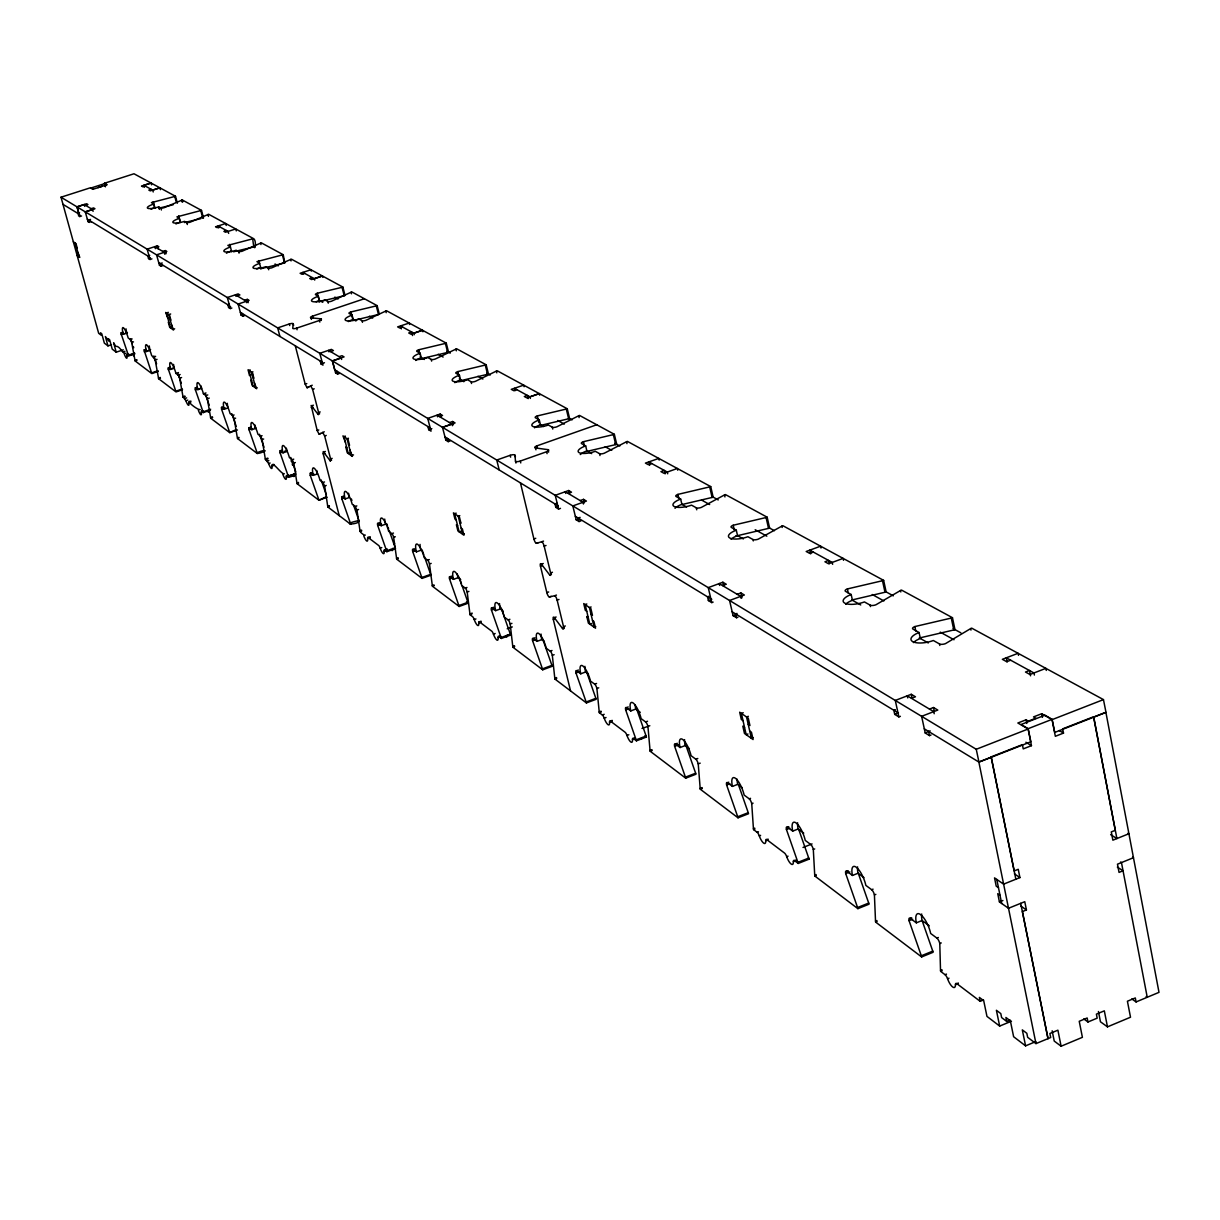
<?xml version="1.0" encoding="UTF-8"?>
<svg xmlns="http://www.w3.org/2000/svg" width="1220" height="1220" viewBox="0 0 1220 1220"><rect width="100%" height="100%" fill="white"/><g stroke="black" fill="none" stroke-linecap="round" stroke-linejoin="round"><path stroke-width="1.5" d="M279.929 336.461L277.672 327.89L289.308 323.986A3.065 0.808 -14.7 0 1 293.212 323.788L292.739 328.317A3.065 0.808 -14.7 0 0 296.658 328.134L319.457 320.463A3.065 0.808 -14.6 0 0 320.906 318.832L321.333 320.448M924.303 728.828L978.959 762.103L1030.854 741.775L1028.201 728.98L1017.861 723.002L1026.035 719.815L1028.338 721.142L1035.841 718.214L1033.538 716.903L1041.697 713.73L1052.143 719.632L1054.751 732.427L1105.991 712.358L1103.459 699.609L971.684 628.132A4.453 1.677 -11.2 0 0 970.662 628.59L945.469 643.641A4.468 1.677 -11.4 0 1 939.522 643.962L933.346 640.5A15.524 5.825 -11.5 0 1 912.712 641.629A15.524 5.825 -11.5 0 1 919.072 632.524L913.033 629.139A4.407 1.632 -11.6 0 1 914.847 626.562L951.28 618.067A4.407 1.632 -11.4 0 0 952.469 617.701L954.97 629.611A4.392 1.647 -11.4 0 1 953.796 629.977L919.224 638.029M952.469 617.701L901.504 590.068A4.285 1.555 -11.7 0 0 900.512 590.51L875.853 604.815A4.3 1.571 -11.9 0 1 870.18 605.15L864.431 601.933A14.93 5.414 -12 0 1 844.728 603.122A14.93 5.414 -12 0 1 851.179 594.506L845.552 591.364A4.239 1.525 -12 0 1 847.397 588.924L882.502 580.72A4.239 1.525 -11.8 0 0 883.646 580.369L886.132 591.898A4.239 1.54 -11.8 0 1 885.003 592.249L851.773 600.011M308.736 387.167L307.043 387.716L312.244 385.215M883.646 580.369L782.843 525.698A4.011 1.373 -12.4 0 0 781.898 526.11L758.199 539.179A4.011 1.373 -12.6 0 1 752.969 539.53L747.936 536.724A13.954 4.773 -12.7 0 1 729.743 537.989A13.954 4.773 -12.7 0 1 736.3 530.197L731.359 527.437A3.965 1.342 -12.7 0 1 733.22 525.24L766.084 517.524A3.965 1.342 -12.6 0 0 767.151 517.188L769.606 528.062A3.965 1.357 -12.5 0 1 768.539 528.382L735.706 536.098M767.151 517.188L725.412 494.558A3.873 1.281 -12.8 0 0 724.497 494.939L701.302 507.428A3.873 1.296 -12.9 0 1 696.269 507.794L691.557 505.156A13.496 4.468 -13 0 1 674.096 506.452A13.496 4.468 -13 0 1 680.668 499.071L676.048 496.479A3.828 1.266 -13 0 1 677.923 494.39L709.689 486.902A3.828 1.25 -12.9 0 0 710.726 486.597L713.151 497.135A3.828 1.266 -12.9 0 1 712.114 497.455L682.132 504.5M710.726 486.597L627.385 441.381A3.645 1.144 -13.3 0 0 626.516 441.747L604.205 453.261A3.645 1.144 -13.4 0 1 599.538 453.642L595.345 451.308A12.703 3.965 -13.5 0 1 579.103 452.65A12.703 3.965 -13.5 0 1 585.676 445.895L581.574 443.592A3.614 1.113 -13.5 0 1 583.434 441.686L613.355 434.61A3.614 1.113 -13.4 0 0 614.346 434.305L616.725 444.293A3.599 1.128 -13.4 0 1 615.734 444.599L585.844 451.659M614.346 434.305L579.53 415.425A3.538 1.067 -13.5 0 0 578.676 415.776L556.823 426.832A3.538 1.083 -13.6 0 1 552.324 427.213L548.39 425.017A12.322 3.736 -13.7 0 1 532.713 426.375A12.322 3.736 -13.7 0 1 539.27 419.924L535.412 417.758A3.507 1.052 -13.7 0 1 537.273 415.928L566.293 409.051A3.507 1.052 -13.6 0 0 567.254 408.761L569.587 418.49A3.492 1.067 -13.6 0 1 568.642 418.765L541.451 425.2M320.738 433.558L319.06 434.107L324.276 431.804M567.254 408.761L497.196 370.773A3.34 0.961 -13.9 0 0 496.372 371.094L475.342 381.372A3.355 0.961 -14 0 1 471.118 381.768L467.595 379.786A11.666 3.355 -14 0 1 452.91 381.158A11.666 3.355 -14 0 1 459.421 375.211L455.945 373.274A3.309 0.945 -14 0 1 457.805 371.597L485.27 365.054A3.309 0.945 -13.9 0 0 486.17 364.795L488.457 374.037A3.309 0.961 -13.9 0 1 487.558 374.311L460.108 380.823M486.17 364.795L456.692 348.798A3.248 0.915 -14 0 0 455.899 349.118L435.281 359.031A3.264 0.915 -14.1 0 1 431.194 359.412L427.854 357.551A11.346 3.172 -14.2 0 1 413.656 358.924A11.346 3.172 -14.2 0 1 420.122 353.22L416.843 351.39A3.218 0.9 -14.2 0 1 418.689 349.774L445.391 343.415A3.218 0.9 -14.1 0 0 446.276 343.156L448.533 352.153A3.218 0.9 -14.1 0 1 447.649 352.412L420.961 358.771M446.276 343.156L386.557 310.764A3.096 0.824 -14.3 0 0 385.794 311.054L365.909 320.326A3.096 0.824 -14.4 0 1 362.065 320.723L359.046 319.03A10.797 2.867 -14.4 0 1 345.672 320.418A10.797 2.867 -14.4 0 1 352.062 315.126L349.088 313.448A3.065 0.808 -14.4 0 1 350.902 311.954L376.279 305.9A3.065 0.808 -14.3 0 0 377.132 305.64L379.329 314.241A3.065 0.824 -14.3 0 1 378.474 314.486L354.928 320.113M377.132 305.64L351.848 291.931A3.004 0.778 -14.4 0 0 351.101 292.221L331.581 301.188A3.019 0.793 -14.5 0 1 327.86 301.569L324.993 299.967A10.522 2.73 -14.5 0 1 312.015 301.355A10.522 2.73 -14.5 0 1 318.359 296.262L315.538 294.676A2.989 0.778 -14.5 0 1 317.337 293.227L342.058 287.31A2.989 0.778 -14.4 0 0 342.881 287.081L345.046 295.469A2.989 0.778 -14.4 0 1 344.223 295.713L319.518 301.614A2.989 0.778 -14.5 0 0 319.045 301.798M342.881 287.081L291.382 259.143L271.587 267.912L268.644 268.339L265.685 266.768A10.05 2.486 -14.7 0 1 253.409 268.141A10.05 2.486 -14.7 0 1 259.646 263.383L256.962 261.629L283.223 254.706L284.839 262.895M283.223 254.706L261.293 242.826L241.865 251.335L238.861 251.716L236.177 250.252A9.806 2.364 -14.8 0 1 224.236 251.625A9.806 2.364 -14.8 0 1 230.412 247.035L227.881 245.357L252.738 238.83C257.618 237.488 254.69 259.402 252.738 238.83M253.516 238.601L208.635 214.262L189.847 222.314L186.995 222.696L184.54 221.354A9.394 2.165 -14.9 0 1 173.194 222.711A9.394 2.165 -14.9 0 1 179.249 218.395L180.285 222.177A9.394 2.181 -14.9 0 0 175.954 223.962M202.337 217.282L203.526 217.938L201.498 210.389L182.314 199.988L163.861 207.796L161.071 208.178L158.722 206.897A9.196 2.074 -15 0 1 147.666 208.254A9.196 2.074 -15 0 1 153.674 204.075L154.681 207.766A9.18 2.074 -15 0 0 151.051 209.2M1010.129 1020.057L1006.744 1021.46L1005.92 1017.48L1010.358 1020.835L1013.622 1036.726L1025.578 1045.86L1035.811 1041.59M1025.578 1045.86L1022.314 1029.878L1026.828 1033.294L1027.652 1037.305L1035.963 1043.603L1050.695 1037.518L1049.886 1033.508L1057.892 1030.183L1061.11 1046.226L1082.399 1037.32L1079.227 1021.293L1087.172 1017.983L1087.965 1021.994L1097.177 1018.151L1096.399 1014.14L1104.329 1010.846L1107.47 1026.859L1130.513 1017.221L1127.417 1001.223L1135.302 997.945L1136.079 1001.94L1159 992.348L1105.884 712.297L1093.715 717.07L1116.895 838.567L1110.657 834.632M983.549 999.958L980.194 1001.33L979.37 997.411L983.701 1000.674L986.965 1016.397L999.668 1026.081L1011.471 1021.201M921.695 913.994A15.616 5.261 67.3 0 0 922.091 920.505L932.766 951.127A4.422 1.479 67.2 0 1 933.087 952.286L921.634 956.938A4.422 1.464 67.2 0 0 921.313 955.779L909.053 920.658A4.422 1.479 67.4 0 1 910.242 918.324L916.327 922.838A15.616 5.246 67.3 0 1 920.627 914.619A15.616 5.246 67.3 0 1 930.677 933.483L936.884 938.088A4.499 1.51 67.2 0 1 939.781 943.533L940.513 970.327A4.483 1.51 67 0 0 940.666 971.364L945.043 974.704A4.483 1.51 67 0 1 947.559 978.775A9.013 3.019 67 0 0 952.576 986.919A9.013 3.019 67 0 0 955.443 984.753A4.514 1.525 66.9 0 1 956.876 983.671L958.34 983.076M955.443 984.753L958.356 983.564M940.513 970.327L941.962 969.732M940.666 971.364L942.114 970.769M945.043 974.704L946.491 974.109M947.559 978.775L949.007 978.181M1008.498 908.275L1024.769 901.702L1026.432 909.937L1022.375 911.584L1048.041 1038.632M936.884 938.088L938.332 937.494M939.781 943.533L941.245 942.938M921.313 955.779L932.766 951.127M916.327 922.838L922.091 920.505L929.274 925.827M1000.003 895.266L997.746 893.696L999.424 901.915L1002.901 900.512M921.634 956.938L875.67 922.122A4.316 1.403 67.5 0 1 875.518 921.115L876.921 920.551M875.67 922.122L877.073 921.557M910.242 918.324L911.676 917.745M909.053 920.658L912.636 919.224M1128.012 833.184L1128.896 833.733L1112.869 840.183L1111.283 831.918L1115.293 830.302L1093.577 716.765L1062.681 728.858L1063.505 733.098L1055.346 736.3L1052.036 719.358L1045.006 715.179L1021.14 724.482L1028.094 728.706L1031.449 745.664L1023.229 748.882L1022.39 744.642L991.128 756.888L1014.171 870.928L1018.243 869.296L1019.92 877.592L1003.602 884.149L994.529 877.881L996.206 886.132L998.463 887.702M875.518 921.115L874.42 894.931L875.838 894.367M868.701 903.074A4.27 1.388 67.7 0 1 869.006 904.203L857.889 908.656A4.27 1.373 67.7 0 0 857.568 907.528L868.701 903.074L858.331 873.398M857.568 907.528L845.704 873.566A4.27 1.388 67.8 0 1 846.771 871.248L852.46 875.457L858.056 873.245L864.034 877.653M852.46 875.457A15.052 4.91 67.8 0 1 856.303 867.268A15.052 4.91 67.8 0 1 865.864 885.4L871.675 889.715L873.078 889.151M857.889 908.656L814.869 876.052A4.178 1.327 68 0 1 814.716 875.076L816.088 874.542M814.869 876.052L816.241 875.518M846.771 871.248L848.174 870.683M845.704 873.566L849.882 871.919M803.019 847.473L812.062 843.92M738.527 784.902L748.241 812.688A3.98 1.22 68.5 0 1 748.531 813.74L738.024 817.812A3.98 1.205 68.5 0 0 737.719 816.76L726.617 784.994A3.98 1.22 68.7 0 1 727.471 782.706L732.442 786.397A14.015 4.316 68.6 0 1 735.477 778.314A14.015 4.316 68.6 0 1 744.154 795.089L749.232 798.841A4.026 1.25 68.5 0 1 751.733 803.675L753.426 828.654A4.011 1.235 68.4 0 0 753.579 829.6L757.147 832.314A4.026 1.235 68.4 0 1 759.282 835.883A8.067 2.486 68.3 0 0 763.567 843.066A8.067 2.486 68.3 0 0 765.718 840.778A4.041 1.25 68.3 0 1 766.8 839.635L784.521 853.054A4.087 1.281 68.2 0 1 786.702 856.699L788.059 856.165M814.716 875.076L813.313 849.486L814.701 848.937M786.702 856.699A8.204 2.562 68.2 0 0 791.094 864.004A8.204 2.562 68.2 0 0 793.351 861.732A4.117 1.281 68.1 0 1 794.479 860.603L795.837 860.069M793.351 861.732L796.05 860.679M808.738 858.087A4.117 1.311 68.1 0 1 809.043 859.17L798.215 863.44A4.133 1.296 68.1 0 0 797.91 862.342L808.738 858.087L798.703 829.356M766.8 839.635L768.142 839.116M765.718 840.778L767.716 840M797.91 862.342L786.427 829.478A4.117 1.296 68.3 0 1 787.388 827.16L792.71 831.11L798.154 828.99L803.736 833.123M753.426 828.654L754.738 828.136M753.579 829.6L754.905 829.097M757.147 832.314L758.474 831.796M1028.094 728.706L1052.036 719.358M93.284 189.13L90.737 187.666L61 197.213L976.244 749.278L1028.201 728.98M1052.143 719.632L1103.459 699.609M759.282 835.883L760.609 835.364M787.388 827.16L788.745 826.641M786.427 829.478L789.813 828.151M749.232 798.841L750.559 798.337M929.457 709.079L933.498 707.524L937.784 710.07L921.619 716.323L925.217 732.991L930.128 730.856M751.733 803.675L753.06 803.156M925.217 732.991L929.503 735.614L931.012 735.019M737.719 816.76L748.241 812.688M727.471 782.706L728.782 782.188M895.327 709.689L893.833 710.269L894.717 714.371L898.865 716.903L900.375 716.323M726.617 784.994L729.911 783.728M732.442 786.397L737.719 784.353L742.126 787.601M695.644 773.221A3.843 1.144 68.8 0 1 695.934 774.242L685.701 778.162A3.858 1.144 68.8 0 0 685.411 777.14L695.644 773.221L685.548 744.352M911.462 698.328L915.457 696.788L911.264 694.302L895.282 700.433L898.865 716.903M1010.663 660.203L1006.729 661.713L1002.367 659.318L1018.09 653.295L1018.517 655.353M738.024 817.812L700.326 789.248A3.889 1.159 68.7 0 1 700.173 788.318L702.11 787.571M700.326 789.248L702.262 788.501M894.717 714.371L898.454 712.922M747.982 733.982L746.183 734.669L741.394 713.395L743.209 712.709M685.411 777.14L674.63 746.32A3.858 1.144 69 0 1 675.392 744.047L680.074 747.524A13.572 4.056 68.9 0 1 682.773 739.518A13.572 4.056 68.9 0 1 691.084 755.698L695.842 759.236L697.794 758.489M753.152 737.627L751.352 738.313L746.564 716.994L748.363 716.308M700.173 788.318L698.236 763.888L700.188 763.14M685.701 778.162L650.214 751.276A3.767 1.098 69 0 1 650.046 750.361L651.938 749.644M650.214 751.276L652.105 750.559M675.392 744.047L677.313 743.315M674.63 746.32L678.472 744.856M680.074 747.524L685.213 745.557L689.361 748.622M636.321 708.027L646.127 736.057A3.736 1.083 69.1 0 1 646.417 737.048L636.428 740.83A3.736 1.083 69.1 0 0 636.138 739.838L625.677 709.918A3.736 1.083 69.3 0 1 626.363 707.661L630.77 710.94A13.145 3.828 69.2 0 1 633.18 703.01A13.145 3.828 69.2 0 1 641.14 718.641L645.639 721.966L647.53 721.249M642.01 728.447L649.818 725.747M586.988 672.967L595.863 698.328A3.614 1.022 69.4 0 1 596.138 699.304L586.423 702.933A3.614 1.006 69.4 0 0 586.149 701.973L575.992 672.967A3.614 1.022 69.5 0 1 576.602 670.741L580.735 673.806A12.734 3.599 69.5 0 1 582.87 665.983A12.734 3.599 69.5 0 1 590.48 681.05L594.704 684.176A3.66 1.037 69.4 0 1 596.9 688.507L599.218 711.87A3.66 1.037 69.3 0 0 599.371 712.755L602.345 714.996A3.645 1.037 69.3 0 1 604.205 718.199A7.32 2.074 69.3 0 0 607.911 724.588A7.32 2.074 69.3 0 0 609.558 722.255A3.675 1.037 69.3 0 1 610.381 721.081L625.082 732.229A3.706 1.067 69.2 0 1 626.973 735.477L628.834 734.76M626.973 735.477A7.427 2.135 69.2 0 0 630.77 741.973A7.427 2.135 69.2 0 0 632.478 739.655A3.721 1.067 69.1 0 1 633.332 738.481L635.208 737.78M632.478 739.655L634.964 738.71M636.138 739.838L646.127 736.057M599.218 711.87L601.048 711.168M599.371 712.755L601.216 712.068M602.345 714.996L604.19 714.31M626.363 707.661L628.239 706.959M604.205 718.199L606.035 717.497M625.677 709.918L628.803 708.744M630.77 710.94L635.772 709.049L640.241 712.343M610.381 721.081L612.226 720.395M609.558 722.255L612.013 721.325M586.149 701.973L595.863 698.328M260.5 268.796L284.55 262.971L282.43 254.934M575.992 672.967L579.653 671.61M737.033 613.431L735.66 613.95L736.529 617.732L737.917 617.228M737.185 594.308L740.86 592.935L744.337 595.009L729.56 600.484L733.067 615.627L736.529 614.331M580.735 673.806L585.615 671.991L588.406 674.05M594.704 684.176L596.549 683.49M596.9 688.507L598.745 687.821M708.881 596.305L707.524 596.809L708.378 600.545L711.794 599.279M708.378 600.545L711.748 602.604L713.12 602.101M551.913 665.357A3.507 0.961 69.6 0 1 552.187 666.303L542.717 669.811A3.507 0.961 69.6 0 0 542.442 668.865L551.913 665.357L543.296 640.683M586.423 702.933L554.963 679.082A3.553 0.976 69.6 0 1 554.795 678.228L556.579 677.558M576.602 670.741L578.417 670.054M554.963 679.082L556.747 678.427M542.442 668.865L532.576 640.653A3.507 0.961 69.8 0 1 533.094 638.457L537.013 641.354L541.771 639.6L544.41 641.552M591.471 623.542L589.809 624.167L585.158 604.586L586.82 603.976M595.756 626.577L594.094 627.187L589.428 607.575L591.105 606.95M722.606 585.6L726.266 584.258L722.865 582.23L708.256 587.628L711.748 602.604M813.359 552.096L809.745 553.422L806.206 551.486L820.602 546.179L821.014 548.039M537.013 641.354A12.368 3.401 69.7 0 1 538.92 633.607A12.368 3.401 69.7 0 1 546.225 648.201L550.22 651.16L552.019 650.489M554.795 678.228L552.324 655.353L554.124 654.683M558.973 599.462L557.143 600.133A3.629 1.022 69.9 0 0 554.627 595.741L549.336 596.992A3.614 1.022 69.9 0 1 546.85 592.63L540.46 566.141A3.614 1.022 70 0 1 541.436 564.189L543.266 563.518M507.2 628.788L512.293 626.928M462.075 585.646L467.9 602.299A3.325 0.869 70.1 0 1 468.16 603.198L459.147 606.477A3.325 0.854 70.1 0 0 458.872 605.577L449.539 578.905A3.325 0.854 70.2 0 1 449.951 576.755L453.459 579.347A11.681 3.05 70.1 0 1 454.923 571.784A11.681 3.05 70.1 0 1 461.694 585.463L465.247 588.101A3.355 0.884 70.1 0 1 467.199 592.035L469.929 613.95A3.355 0.869 70 0 0 470.096 614.773L472.597 616.679A3.355 0.869 70 0 1 474.229 619.546A6.71 1.754 70 0 0 477.493 625.311A6.71 1.754 70 0 0 478.743 622.978A3.37 0.884 69.9 0 1 479.384 621.819L491.782 631.213A3.401 0.9 69.9 0 1 493.444 634.125L495.167 633.5M493.444 634.125A6.801 1.799 69.9 0 0 496.769 639.981A6.801 1.799 69.9 0 0 498.08 637.648A3.416 0.9 69.9 0 1 498.736 636.489L500.459 635.849M498.08 637.648L500.962 636.596M570.533 690.901L553.331 619.531A3.599 1.006 69.8 0 1 554.322 617.671L556.137 617M510.326 634.141A3.416 0.915 69.9 0 1 510.6 635.071L501.344 638.457A3.416 0.915 69.9 0 0 501.069 637.541L510.326 634.141L501.328 608.429M553.331 619.531L555.146 618.86M554.322 617.671L562.511 628.513A3.614 1.022 69.8 0 0 563.518 626.638L565.348 625.967M533.094 638.457L534.879 637.801M542.717 669.811L512.934 647.24A3.446 0.93 69.8 0 1 512.766 646.402L514.52 645.761M562.511 628.513L564.341 627.827M512.934 647.24L514.688 646.6M532.576 640.653L536.129 639.341M501.069 637.541L491.462 610.091L494.939 608.826M491.462 610.091A3.416 0.915 70 0 1 491.934 607.911L495.64 610.656L500.291 608.963L503.204 611.113M546.85 592.63L548.68 591.974M474.229 619.546L475.937 618.937M479.384 621.819L481.092 621.193M549.336 596.992L551.165 596.321M478.743 622.978L481.031 622.154M554.627 595.741L556.457 595.07M495.64 610.656A12.032 3.233 69.9 0 1 497.333 603A12.032 3.233 69.9 0 1 504.378 617.137L508.145 619.928L509.899 619.287M512.766 646.402L510.173 624L511.927 623.359M542.29 565.47L540.46 566.141M458.872 605.577L467.9 602.299M541.436 564.189L549.61 574.879A3.629 1.037 70 0 0 550.601 572.927L552.446 572.256M549.61 574.879L551.455 574.208M469.929 613.95L472.201 613.126M470.096 614.773L471.789 614.163M491.934 607.911L493.673 607.27M449.951 576.755L451.644 576.13M449.539 578.905L452.925 577.67M459.147 606.477L432.475 586.271A3.264 0.824 70.2 0 1 432.307 585.463L433.969 584.868M432.475 586.271L434.137 585.676M520.452 482.906L533.903 538.966A3.629 1.022 70.2 0 0 536.404 543.312L541.649 541.771A3.645 1.037 70.1 0 1 544.166 546.148L546.026 545.477M453.459 579.347L457.988 577.716L460.733 579.744M465.247 588.101L466.97 587.491M467.199 592.035L468.907 591.41M424.392 556.472L430.645 574.346A3.233 0.824 70.2 0 1 430.904 575.215L422.074 578.387A3.233 0.824 70.2 0 0 421.815 577.517L412.711 551.501A3.233 0.824 70.3 0 1 413.077 549.381L416.401 551.852A11.392 2.897 70.3 0 1 417.697 544.379A11.392 2.897 70.3 0 1 424.224 557.662L427.61 560.163L429.272 559.568M432.307 585.463L429.486 563.976L431.163 563.381M580.125 517.387L578.204 518.073L579.058 521.55L580.964 520.864M580.156 500.581L583.541 499.361L586.408 501.069L572.82 505.934L576.191 519.812L578.737 518.896M421.815 577.517L430.645 574.346M533.903 538.966L535.748 538.31M536.404 543.312L538.249 542.641M541.649 541.771L543.51 541.116M395.219 547.765A3.157 0.778 70.4 0 1 395.478 548.619L386.847 551.699A3.157 0.778 70.4 0 0 386.587 550.845L395.219 547.765L389.119 530.334M568.124 493.399L571.494 492.194L568.688 490.516L555.237 495.32L558.592 509.06L560.483 508.374M460.672 531.264L459.116 531.813L454.633 513.696L456.173 513.147M651.693 463.524L648.369 464.713L645.441 463.097L658.785 458.415L659.181 460.123M413.077 549.381L414.739 548.786M412.711 551.501L415.471 550.525M464.271 533.811L462.731 534.36L458.232 516.197L459.787 515.648M422.074 578.387L396.729 559.187A3.187 0.793 70.3 0 1 396.576 558.394L398.193 557.814M416.401 551.852L420.839 550.266A11.377 2.913 70.3 0 1 420.061 544.394M396.729 559.187L398.361 558.607M556.869 503.25L554.978 503.936L555.817 507.352L558.592 509.06M555.817 507.352L558.333 506.452M361.562 530.12C357.079 530.441 364.368 535.915 365.329 535.122M363.728 535.702A6.207 1.51 70.5 0 0 366.625 540.933A6.207 1.51 70.5 0 0 367.601 538.63L367.708 537.425L370.209 536.724M367.601 538.63L370.255 537.684M386.587 550.845L377.712 525.469A3.157 0.778 70.5 0 1 378.032 523.38L381.189 525.728A11.102 2.76 70.5 0 1 382.333 518.347A11.102 2.76 70.5 0 1 388.631 531.249L391.849 533.628L393.48 533.048M396.576 558.394L393.663 537.334L395.295 536.754M368.089 537.471L378.688 545.508A3.126 0.762 70.4 0 1 380.152 548.161L381.768 547.582M393.633 543.784L394.578 543.449M380.152 548.161A6.283 1.54 70.4 0 0 383.111 553.468A6.283 1.54 70.4 0 0 384.117 551.165A3.141 0.778 70.4 0 1 384.62 550.006L387.319 549.046M384.117 551.165L386.267 550.388M499.209 469.974L496.738 460.047L510.189 455.304A3.599 1.113 -13.9 0 1 514.962 455.197L515.48 461.16A3.614 1.128 -13.8 0 0 520.284 461.053L546.621 451.751A3.599 1.113 -13.7 0 0 548.009 449.661L535.488 447.953L535.946 449.814M358.954 520.574C360.449 524.829 337.086 525.301 358.939 520.528L353.525 505.095M378.032 523.38L379.649 522.8M360.129 531.447L361.73 530.883M377.712 525.469L381.494 524.127M381.189 525.728L385.52 524.188A11.102 2.76 70.5 0 1 384.727 519.095M350.506 523.517L341.859 498.797L341.707 496.784L343.72 496.174M341.859 498.797L344.498 497.882M342.134 496.738L345.123 498.965L349.362 497.47A10.812 2.623 70.6 0 1 348.584 493.231M350.75 524.341L327.875 507.001L329.263 505.69M327.875 507.001L329.43 506.452M345.123 498.965A10.812 2.608 70.6 0 1 346.099 491.675A10.812 2.608 70.6 0 1 352.183 504.195L355.233 506.452L356.835 505.888M535.488 447.953A3.584 1.113 -13.7 0 1 536.891 445.879L596.748 424.758M359.976 530.669L356.972 510.051L358.573 509.487M316.788 470.539A10.553 2.501 70.7 0 0 317.474 473.924L313.327 475.358A10.553 2.486 70.7 0 1 314.18 468.175A10.553 2.486 70.7 0 1 320.052 480.36L322.964 482.51L324.52 481.961M449.509 422.593L452.635 421.495L455.045 422.928L442.479 427.305L445.834 440.176L448.182 439.353M445.834 440.176L448.228 441.64L449.997 441.015M327.707 506.239L324.657 486.002L326.213 485.453M327.158 497.226L318.923 500.23L326.426 496.692M339.221 515.602L323.208 453.779L324.794 453.23M439.413 416.554L442.524 415.471L440.161 414.068L427.717 418.399L431.041 431.148L428.708 429.714L427.9 426.558M516.838 389.637L513.757 390.705L511.287 389.348L523.7 385.154L524.097 386.725M267.79 458.125L265.304 458.995L268.629 463.524A5.78 1.296 70.8 0 0 271.236 468.327A5.78 1.296 70.8 0 0 271.984 466.055C271.77 459.543 281.591 474.9 284.351 473.772M323.208 453.779L323.254 451.583L330.376 461.053L330.574 458.903L332.16 458.354M349.728 452.986L348.279 453.489L343.964 436.623L345.397 436.12M282.842 474.305A5.841 1.327 70.8 0 0 285.48 479.17A5.841 1.327 70.8 0 0 286.258 476.898L286.364 475.693L288.667 475.053M330.01 460.687L331.596 460.138M286.258 476.898L288.774 476.013M289.781 475.663L291.29 475.144M293.318 474.443L294.294 473.924M295.637 474.748C285.327 479.628 286.395 475.602 295.896 473.787M353.525 454.907L351.36 455.655L347.029 438.758L348.478 438.254M428.708 429.714L431.819 428.632M318.725 499.514L310.231 475.281L310.109 473.223L312.015 472.704M539.682 395.204L539.301 393.603L526.826 397.888L524.325 396.515L527.421 395.433L528.199 398.62M442.601 427.381L452.025 424.087L452.437 425.688M515.069 390.72L514.489 388.356L529.999 396.851L539.301 393.603M310.231 475.281L313.845 474.031M318.923 500.23L297.1 483.684L298.458 482.403M297.1 483.684L298.625 483.15M265.258 450.836C257.298 455.121 252.327 453.337 264.038 450.393M288.332 476.425L280.02 452.605L279.929 450.82L281.789 450.302M330.574 458.903L324.657 435.982L326.243 435.433M280.082 452.849L282.598 451.979M284.626 451.278L286.136 450.744M280.28 450.836L283.01 452.849L287.066 451.446A10.309 2.379 70.8 0 1 286.364 448.137M265.472 459.711L267.958 458.857M267.332 461.129L268.827 460.611M268.629 463.524L270.123 463.005M272.35 464.927L273.844 464.408M271.984 466.055L273.981 465.369M283.01 452.849A10.309 2.379 70.8 0 1 283.726 445.757A10.309 2.379 70.8 0 1 289.414 457.622L292.19 459.666L293.715 459.147M291.062 460.779L291.702 461.831M323.773 451.995L325.359 451.446M296.933 482.937L293.822 463.082L295.362 462.548M257.344 453.565L237.504 438.514L238.8 437.294M237.504 438.514L238.952 438.011M319.06 434.107L317.231 430.675L311.13 405.452L318.329 414.663L318.588 412.482L320.189 411.933M318.023 414.342L319.625 413.793M255.102 425.109A10.065 2.272 71 0 0 255.788 428.357L251.823 429.714A10.065 2.257 70.9 0 1 252.418 422.715A10.065 2.257 70.9 0 1 257.938 434.244L260.577 436.211L262.071 435.692M265.319 459.025L262.147 439.52L263.657 439.002M317.185 430.507L318.771 429.958M227.286 403.301A9.836 2.165 71 0 0 228.125 407.922L224.236 409.249A9.836 2.165 71 0 1 224.739 402.325A9.836 2.165 71 0 1 230.077 413.58L232.608 415.456L234.072 414.952M318.588 412.482L312.61 389.363L314.211 388.814M237.336 437.797L234.133 418.689L235.612 418.185M237.473 429.974L229.726 432.627L236.268 429.531M311.801 405.757L313.403 405.208M257.115 452.788L249.002 429.547L248.91 427.793L250.71 427.274M311.252 407.602L312.838 407.068M249.063 429.775L252.021 428.754M254.492 427.915L255.483 427.579M229.726 432.627L210.725 418.231L207.339 398.742L209.26 398.101M339.099 356.682L342.012 355.691L344.055 356.911L332.374 360.891L334.692 369.797L430.126 427.9M255.102 385.52L253.089 386.206L248.926 370.438L250.268 369.98M320.219 360.983L320.982 363.926L324.459 362.736M422.44 330.223L410.896 334.158L408.746 332.984L411.643 332.008L412.543 335.546M341.63 359.458L341.249 357.963L332.465 360.952L335.576 372.832L337.604 374.067L339.251 373.503M401.365 328.897L400.617 325.969L413.885 333.228L422.547 330.284L422.928 331.764M257.1 387.625L255.742 388.097L251.579 372.283L252.936 371.825M191.022 401.228C184.51 400.175 198.281 410.621 200.217 409.524M198.326 410.164A5.459 1.159 71.1 0 0 200.72 414.663A5.459 1.159 71.1 0 0 201.315 412.436L201.331 411.323L203.038 410.835M201.315 412.436L210.663 409.249M201.62 411.323L203.282 412.589L210.404 410.164M229.543 432.002L221.552 409.142L221.445 407.404L223.214 406.9M221.613 409.371L225.487 408.044M335.576 372.832L337.208 372.268M307.043 387.716L305.183 384.132L306.769 383.598M210.572 417.53L212.478 416.874M210.725 418.231L212.646 417.575M173.56 364.414A9.409 1.982 71.2 0 0 174.353 368.196L170.617 369.446L168.009 368.242L175.802 391.193L182.314 388.997M149.267 345.931A9.226 1.906 71.3 0 0 150.121 350.292L146.461 351.528A9.226 1.891 71.3 0 1 146.69 344.863A9.226 1.891 71.3 0 1 151.585 355.325L155.138 359.748L158.615 378.703L176.016 391.925L182.527 389.729M203.282 412.589L195.246 389.378L195.169 387.899L197.365 387.243M195.352 389.836L199.15 388.539M195.459 387.884L197.838 389.653L201.651 388.356A9.623 2.074 71.1 0 1 201.102 385.993M189.024 401.807L188.856 402.981A5.398 1.144 71.1 0 1 188.292 405.192A5.398 1.144 71.1 0 1 185.928 400.755L183.03 396.912L184.83 395.997M183.122 397.308L184.998 396.683M253.013 377.712L253.897 378.337L252.464 372.908L248.041 369.828L249.475 375.241L252.708 374.143M184.754 398.543L186.629 397.903M197.838 389.653A9.638 2.074 71.1 0 1 198.25 382.821A9.638 2.074 71.1 0 1 203.435 393.801L205.982 392.932M185.928 400.755L187.804 400.114M330.498 351.558L333.395 350.567L331.398 349.377L319.792 353.312L322.98 365.131L320.982 363.926M402.615 327.051L399.748 328.027L397.644 326.884L409.203 323.041L409.569 324.505M203.435 393.801L205.844 395.6L207.766 394.945M188.856 402.981L190.732 402.341M201.498 210.389L176.946 216.855L179.249 218.395M311.42 319.411L310.993 317.81A3.05 0.808 -14.6 0 1 312.442 316.193L364.368 298.732M146.461 351.528L144.021 349.926L151.6 372.878L157.99 370.727M168.345 367.769L170.205 367.144M136.93 360.342L135.13 360.937L151.814 373.594L158.203 371.444M168.268 369.675L170.129 369.05M171.517 368.577L173.85 367.799M158.478 378.078L160.308 377.453M158.63 378.749L160.476 378.139M170.617 369.446A9.409 1.967 71.2 0 1 170.922 362.721A9.409 1.967 71.2 0 1 175.954 373.411L178.455 372.573M175.954 373.411L178.257 375.119L180.133 374.494M182.969 396.622L179.706 378.2L181.582 377.56M177.373 203.206L175.497 196.283L151.463 202.596L153.674 204.075M123.296 349.82L116.205 352.183L113.612 342.774L115.641 346.175C120.551 345.931 122.335 354.578 126.056 353.358M244.579 300.257L247.294 299.358L249.063 300.394L238.129 304.054L241.102 315.126L243.146 314.44M124.272 353.952A5.124 1.022 71.3 0 0 126.453 358.116A5.124 1.022 71.3 0 0 126.895 355.95L126.91 354.837L128.908 354.273M241.102 315.126L242.856 316.193L244.396 315.675M126.011 328.836A9.043 1.83 71.3 0 0 126.865 333.121L123.281 334.31L120.887 333.09L128.375 355.279L134.642 353.19M144.28 349.911L146.11 349.286M126.895 355.95L131.363 354.456M132.263 354.151L134.002 353.266M127.124 354.867L128.588 355.981L134.856 353.892M144.219 351.802L147.406 350.719M148.321 350.414L150.609 349.652M135.115 360.861L136.777 359.671M153.857 357.018L155.626 356.347M155.199 359.961L157.044 359.351M170.663 313.982L168.756 314.608L172.767 329.446L174.658 328.805M121.176 332.77L122.976 332.16M237.168 295.835L239.882 294.935L238.144 293.913L227.301 297.512L230.336 308.553L231.861 308.035M304.634 273.371L301.95 274.271L300.135 273.28L310.947 269.757L311.313 271.13M121.146 334.631L123.83 333.731M125.172 333.289L127.414 332.541M229.406 304.253L227.881 304.756L228.613 307.501L230.336 308.553M312.427 277.642L309.727 278.541L311.558 279.548L322.37 275.949M85.507 205.311L87.901 204.548L86.574 203.755L76.982 206.836L79.01 214.11L62.982 204.35L98.668 333.304L101.107 335.164L100.467 332.831L101.794 333.838L104.371 343.156L107.97 345.885L111.477 344.726M123.281 334.31A9.043 1.815 71.3 0 1 123.433 327.753A9.043 1.815 71.3 0 1 128.191 337.971L130.311 339.541L132.126 338.931M228.613 307.501L230.641 306.815M303.277 273.798L302.911 272.426L314.363 278.709L322.461 275.994L322.827 277.382M172.34 327.173L170.434 327.799L166.439 312.991L168.345 312.366M134.978 360.281L131.684 342.469L133.483 341.875M123.235 351.924L124.958 351.284M238.647 303.871L238.312 304.741M156.282 247.553L158.829 246.73L157.319 245.83L147.132 249.154L150.029 259.494L151.936 258.869M219.661 226.828L217.145 227.652L215.559 226.783L225.715 223.519L226.234 225.456M149.74 255.392L147.833 256.017L148.535 258.579L150.029 259.494M162.733 251.412L165.295 250.573L166.82 251.488L156.556 254.843L159.469 265.258L161.009 266.204L162.931 265.563M226.447 230.534L223.916 231.373L225.517 232.242L235.75 228.963L236.268 230.9M148.535 258.579L150.441 257.954M162.214 262.971L160.293 263.596L161.009 266.204M159.469 265.258L161.879 264.481M91.18 208.696L93.589 207.918L94.931 208.727L85.263 211.838L88.053 221.643L89.868 221.049M88.053 221.643L91.21 221.872M151.005 183L141.505 186.065L142.892 186.828L145.272 186.065M93.086 211.365L92.583 209.535L84.241 204.563L77.043 206.881L79.757 216.565L81.557 215.986M144.448 187.148L143.945 185.333L151.082 183.046L151.57 184.845M151.234 189.329L148.84 190.091L150.258 190.869L159.82 187.788M79.559 212.768L77.76 213.347L79.757 216.565M85.324 211.883L92.583 209.535M143.945 185.333L152.713 190.137L159.896 187.819L160.399 189.649M78.431 215.757L80.23 215.177M90.524 219.432L88.709 220.012L89.395 222.452M104.462 183.259L107.04 184.723L92.842 189.313L90.829 188.063L104.569 183.641L105.438 186.812L104.462 183.259L134.002 173.774L175.497 196.283M158.829 208.193L173.179 204.746M184.449 222.558L200.964 218.594M233.584 251.777L254.827 246.684M310.642 385.764L312.61 389.363M322.675 432.368L324.657 435.982M310.993 317.81L320.906 318.832M221.613 407.327L224.236 409.249M249.078 427.717L251.823 429.714M160.903 208.117L161.406 209.977M186.812 222.619L187.331 224.526M238.662 251.655L239.059 253.135M446.932 351.284L450.256 353.114M486.902 373.183L490.242 375.013M568.825 418.063L572.119 419.863M614.88 443.302L619.821 446.001M711.687 496.326L718.245 499.925M768.585 527.497L774.41 530.7M885.003 591.288L893.33 595.848M953.216 628.651L960.872 632.845M275.003 264.008L278.328 265.838M334.829 297.116L338.123 298.93M369.385 316.239L372.679 318.054M438.163 354.288L443.134 357.048M477.904 376.294L482.876 379.039M557.754 420.473L564.296 424.103M605.196 446.733L611.754 450.348M701.5 500.017L709.659 504.546M755.195 529.739L766.831 536.175M872.285 594.521L883.875 600.942M940.269 632.158L954.025 639.753M318.359 296.262L319.457 300.455L322.766 302.331M352.062 315.126L353.175 319.426L355.965 320.997M420.122 353.22L421.266 357.735L424.362 359.473M459.421 375.211L460.58 379.847L463.844 381.692M539.27 419.924L540.46 424.789L543.495 426.497M585.676 445.895L586.881 450.897L591.715 453.626M680.668 499.071L681.904 504.348L686.57 506.986M736.3 530.197L737.536 535.656L743.361 538.92M851.179 594.506L852.444 600.286L860.725 604.952M919.072 632.524L920.353 638.502L928.283 642.955M102.327 186.233L97.996 187.621M1059.28 730.566L1063.505 733.098M341.249 357.963L328.592 350.414L328.988 351.894M452.025 424.087L437.172 415.227L437.568 416.813M87.306 219.158L149.252 256.871M158.691 262.62L229.512 305.747M240.355 312.35L322.111 362.142M444.904 436.897L557.754 505.629M575.352 516.334L710.863 598.852M732.183 611.83L897.966 712.785M576.191 519.812L579.058 521.55M733.067 615.627L736.529 617.732M1025.883 742.248L1031.449 745.664M104.569 183.641L106.597 184.906M1132.556 857.157L1133.441 857.721L1117.474 864.187L1119.045 872.407L1123.04 870.775L1117.337 867.1M1120.585 862.006L1121.47 862.57L1147.242 997.289L1146.114 996.511M1014.43 873.855L1019.92 877.592M73.352 241.819L75.975 243.634L77.287 248.362L76.631 247.904M1020.957 906.124L1026.432 909.937M77.821 252.235L79.788 257.42L77.15 255.575M167.811 318.084L165.676 312.457L169.534 315.141L170.907 320.235L170.129 319.701M249.475 375.241L250.359 375.851M345.443 442.403L342.942 435.906L348.066 439.474L349.545 445.285L348.523 444.568M456.173 519.918L454.968 519.079L453.428 512.857L459.437 517.036L460.977 523.273L459.772 522.434M586.744 611.312L585.325 610.32L583.739 603.595L590.861 608.567L592.462 615.307L591.029 614.3M743.041 720.7L741.318 719.495L739.686 712.205L748.287 718.199L749.934 725.519L748.211 724.314M999.424 901.915L1008.513 908.29M1131.824 998.951L1136.079 1001.94M169.077 322.736L168.299 322.187L169.672 327.265L173.53 329.995L171.395 324.367M251.655 380.808L250.771 380.183L252.204 385.581L256.642 388.722L254.324 382.683M346.8 447.709L345.779 446.993L347.258 452.757L352.397 456.387L349.881 449.875M457.591 525.606L456.387 524.768L457.927 530.959L463.935 535.214L462.395 528.992L461.19 528.138M588.208 617.457L586.789 616.466L588.391 623.161L595.528 628.193L593.926 621.483L592.493 620.477M744.551 727.379L742.827 726.174L744.474 733.464L753.075 739.549L751.444 732.229L749.705 731.024M1107.47 1026.859L1100.455 1021.78L1098.442 1011.517M1083.802 1018.944L1087.965 1021.994M310.475 473.238L313.327 475.358M1061.11 1046.226L1054.232 1041.072L1052.159 1030.778M466.467 601.917L468.16 603.198M644.846 735.874L646.417 737.048M807.869 858.285L809.043 859.17M286.639 475.754L288.56 477.218M384.62 550.006L386.847 551.699M498.736 636.489L501.344 638.457M633.332 738.481L636.428 740.83M794.479 860.603L798.215 863.44M956.876 983.671L980.194 1001.33M1006.744 1021.46L1001.62 1017.571L1000.796 1013.606L996.404 1010.282L999.668 1026.081M116.205 352.183L112.24 349.149L109.648 339.785L108.29 338.748L108.946 341.097L105.377 336.552L107.97 345.885M355.233 506.452L356.972 510.051M322.964 482.51L324.657 486.002M292.19 459.666L293.822 463.082M260.577 436.211L262.147 439.52M232.608 415.456L234.133 418.689M205.844 395.6L207.339 398.742M178.257 375.119L179.706 378.2M130.311 339.541L131.684 342.469M231.831 413.748L236.253 426.39M205.356 394.136L209.215 405.132M178.059 373.899L181.353 383.309M153.827 355.935L156.587 363.834M130.571 338.702L132.385 343.857M133.285 346.434L133.727 347.731M459.162 577.304L461.495 583.968M422.12 549.976L423.813 554.856M386.908 523.99L387.457 525.576M388.006 527.162L388.57 528.748M351.375 498.919L351.909 500.474M321.135 479.933L326.411 495.015M290.741 457.408L295.896 472.14M259.479 434.244L264.008 447.176M61 197.213L63.013 204.365M84.241 204.563L84.744 206.378M75.32 243.177L79.132 256.962M157.319 245.83L158.158 248.91M155.367 248.636L154.849 246.699L164.334 252.372L164.868 254.309M158.722 206.897L159.393 209.382M152.713 190.137L153.217 191.967M153.232 201.681L154.986 208.147M165.295 250.573L166.133 253.684M182.314 199.988L182.817 201.849M181.643 200.233L182.146 202.078M174.765 196.496L176.366 202.398M178.73 215.91L180.514 222.498M207.964 214.506L208.467 216.413M200.766 210.602L202.794 218.151M247.294 299.358L248.194 302.667M228.658 233.401L228.14 231.464L218.166 225.99L218.685 227.927M246.699 302.697L246.333 301.31L235.521 294.859L235.887 296.231M229.726 244.351L231.693 251.716M242.109 313.418L242.856 316.193M260.592 243.085L260.988 244.564M258.838 260.592L260.973 268.629M296.658 328.134L297.085 329.751M293.212 323.788L293.639 325.404M289.308 323.986L289.735 325.587M268.293 268.232L268.705 269.757M319.457 320.463L319.884 322.065M312.442 316.193L312.869 317.795M290.665 259.418L291.062 260.927M292.221 463.829L292.617 465.323M327.86 301.569L328.271 303.17M314.363 278.709L314.714 280.082M317.337 293.227L319.518 301.614M336.827 371.094L337.604 374.067M362.065 320.723L362.477 322.354M351.101 292.221L351.497 293.806M350.902 311.954L351.741 315.172M352.016 316.254L352.976 320.006M342.058 287.31L344.223 295.713M295.286 345.794L305.183 384.132M376.279 305.9L378.474 314.486M385.794 311.054L386.206 312.686M431.194 359.412L431.621 361.12M447.42 438.438L448.228 441.64M440.161 414.068L440.969 417.24M418.689 349.774L419.832 354.273M420.259 355.965L420.824 358.207M413.885 333.228L414.266 334.707M445.391 343.415L447.649 352.412M452.635 421.495L453.443 424.682M471.118 381.768L471.56 383.522M455.899 349.118L456.326 350.826M457.805 371.597L458.964 376.217M459.391 377.941L459.97 380.243M514.962 455.197L515.419 457.058M515.48 461.16L515.938 463.036M510.189 455.304L510.646 457.164M485.27 365.054L487.558 374.311M520.284 461.053L520.757 462.929M496.372 371.094L496.814 372.847M548.009 449.661L548.619 452.147M546.621 451.751L547.078 453.626M537.273 415.928L538.31 420.183M538.615 421.388L538.904 422.608M529.999 396.851L530.38 398.437M536.891 445.879L537.349 447.74M583.541 499.361L584.38 502.823M583.434 504.012L583.023 502.289L565.333 491.721L565.745 493.444M568.688 490.516L569.511 493.947M552.324 427.213L552.767 429.059M578.676 415.776L579.119 417.621M583.434 441.686L584.487 446.047M566.293 409.051L568.642 418.765M544.166 546.148L550.601 572.927M557.143 600.133L563.518 626.638M599.538 453.642L599.981 455.548M626.516 441.747L626.973 443.638M613.355 434.61L615.734 444.599M649.65 465.384L648.842 461.968L667.294 472.064L667.691 473.802M677.725 470.203L677.329 468.465L663.924 473.268L660.95 471.621L664.29 470.432L665.098 473.878M677.923 494.39L678.838 498.339M722.865 582.23L723.612 585.447M719.663 585.463L719.221 583.587L740.647 596.366L741.089 598.273M696.269 507.794L696.742 509.808M740.86 592.935L741.973 597.8M709.689 486.902L712.114 497.455M752.969 539.53L753.274 540.917M733.22 525.24L734.318 529.999M724.497 494.939L724.954 496.936M766.084 517.524L768.539 528.382M781.898 526.11L782.218 527.482M810.644 553.895L809.821 550.159L832.223 562.435L832.635 564.326M829.295 563.67L828.578 560.438L824.949 561.779L828.563 563.777L843.111 558.394L843.523 560.285M847.397 588.924L848.342 593.255M870.18 605.15L870.485 606.599M900.512 590.51L900.833 591.959M928.603 731.436L929.503 735.614M911.264 694.302L912.026 697.825M882.502 580.72L885.003 592.249M907.726 697.901L907.284 695.827L933.757 711.641L934.2 713.73M933.498 707.524L934.261 711.077M914.847 626.562L915.808 631.03M939.522 643.962L939.842 645.471M951.28 618.067L953.796 629.977M976.244 749.278L978.959 762.103M970.662 628.59L970.983 630.099M1007.156 661.926L1006.317 657.824L1033.95 672.967L1034.377 675.041M1041.697 713.73L1042.444 717.36M1030.564 675.819L1029.466 670.497L1025.502 672.037L1029.97 674.492L1045.876 668.362L1046.287 670.436M1026.035 719.815L1026.798 723.46M1035.963 1043.603L978.852 762.027L991.25 757.178L1015.848 879.223M996.786 879.452L1001.696 903.501M1020.698 903.334L1047.98 1038.601M650.046 750.361L647.927 726.464A3.782 1.113 69.2 0 0 645.639 721.966M226.417 253.211A9.806 2.379 -14.8 0 1 231.464 250.969M256.81 269.01A10.034 2.486 -14.7 0 1 260.714 267.409M316.148 301.782A10.507 2.73 -14.5 0 1 319.457 300.455M348.34 321.577A10.782 2.882 -14.4 0 1 353.175 319.426M415.639 360.449A11.346 3.187 -14.2 0 1 421.266 357.735M454.831 382.668A11.666 3.37 -14 0 1 460.58 379.847M534.497 427.808A12.322 3.751 -13.7 0 1 540.46 424.789M913.46 642.604A15.509 5.841 -11.5 0 1 920.353 638.502M845.704 604.205A14.93 5.444 -12 0 1 852.444 600.286M731.07 539.225A13.954 4.788 -12.7 0 1 737.536 535.656M675.011 508.313A13.481 4.483 -13 0 1 681.904 504.348M580.247 454.557A12.703 3.98 -13.5 0 1 586.881 450.897M134.048 353.556A5.124 1.037 71.3 0 1 133.376 355.523M208.986 410.454A5.459 1.174 71.1 0 1 207.903 411.689M294.325 474.092A5.841 1.342 70.8 0 1 293.395 476.242M392.764 548.436A6.283 1.555 70.4 0 1 391.01 549.671M391.849 533.628A3.187 0.793 70.4 0 1 393.663 537.334M427.61 560.163A3.264 0.839 70.3 0 1 429.486 563.976M507.367 634.979A6.801 1.815 69.9 0 1 505.599 636.26M508.145 619.928A3.462 0.93 69.9 0 1 510.173 624M550.22 651.16A3.553 0.976 69.7 0 1 552.324 655.353M457.988 577.716A11.681 3.065 70.1 0 1 457.302 574.025M500.291 608.963A12.032 3.233 69.9 0 1 499.544 603.549M541.771 639.6A12.368 3.416 69.7 0 1 541.055 634.064M642.376 737.612A7.427 2.15 69.1 0 1 641.11 738.466M695.842 759.236A3.904 1.174 68.8 0 1 698.236 763.888M792.71 831.11A14.533 4.606 68.2 0 1 796.141 822.981A14.533 4.606 68.2 0 1 805.261 840.428L810.69 844.453A4.178 1.327 68.1 0 1 813.313 849.486M871.675 889.715A4.331 1.418 67.7 0 1 874.42 894.931M737.719 784.353A13.999 4.331 68.6 0 1 737.078 779.153M685.213 745.557A13.557 4.072 68.9 0 1 684.588 739.625M635.772 709.049A13.145 3.843 69.2 0 1 635.132 704.992M585.615 671.991A12.734 3.614 69.5 0 1 584.914 666.333M798.154 828.99A14.518 4.621 68.2 0 1 797.621 822.768M858.056 873.245A15.052 4.926 67.8 0 1 857.584 866.871"/></g></svg>
